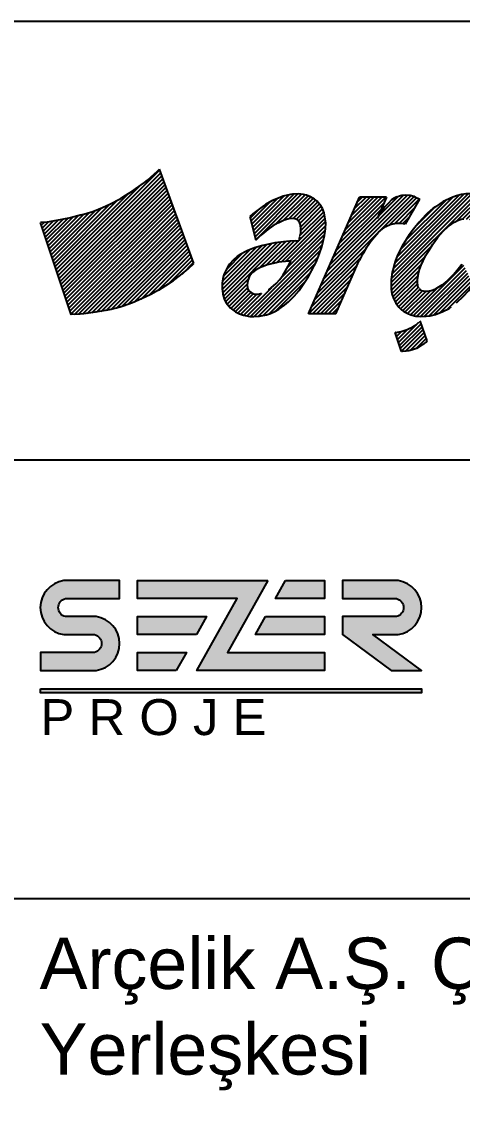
# Model space of a CAD drawing. Header units: millimetres. Extents: x 322668 to 332469, y 13187 to 20117.
# Drawn here: x 331622 to 331952, y 14648 to 15462 of the extents above; entities that cross this region are included whole.
import ezdxf

# ---------------------------------------------------------------- set-up
doc = ezdxf.new("R2010")
doc.units = ezdxf.units.MM
doc.header["$LTSCALE"] = 50
doc.header["$MEASUREMENT"] = 0
doc.linetypes.add('DUZ', pattern=[0])
doc.layers.get('0').update_dxf_attribs({"linetype": 'CONTINUOUS'})
for name, color, linetype in [('1', 7, 'CONTINUOUS'), ('ANTET', 6, 'DUZ'), ('SezerProje-Logo', 7, 'CONTINUOUS')]:
    doc.layers.add(name, color=color, linetype=linetype)
doc.layers.add('T_09-_DIM_1', color=7, linetype='CONTINUOUS', lineweight=25)
doc.styles.add('Arial 2.5', font='arial.ttf', dxfattribs={"height": 2.5})
doc.styles.get("Standard").update_dxf_attribs({"font": 'arial.ttf', "height": 30})

# ---------------------------------------------------------------- blocks, each defined once
blk = doc.blocks.new('*X8')
at = {"layer": '1', "color": 1, "linetype": 'Continuous'}
for p, q in [((1671.0204, 13716.8343), (1674.88, 13720.6939)), ((1671.0576, 13716.7229), (1674.9197, 13720.585)), ((1671.0947, 13716.6115), (1674.9593, 13720.4762)), ((1671.1318, 13716.5002), (1674.9989, 13720.3673)), ((1671.1689, 13716.3888), (1675.0386, 13720.2584)), ((1671.2061, 13716.2774), (1675.0782, 13720.1495)), ((1670.9462, 13717.0571), (1673.6628, 13719.7736)), ((1670.9833, 13716.9457), (1674.1302, 13720.0926)), ((1671.2432, 13716.166), (1675.1178, 13720.0407)), ((1671.2803, 13716.0546), (1675.1575, 13719.9318)), ((1671.3175, 13715.9433), (1675.1971, 13719.8229)), ((1670.8719, 13717.2798), (1673.0033, 13719.4112)), ((1670.9091, 13717.1684), (1673.3059, 13719.5653)), ((1671.3546, 13715.8319), (1675.2367, 13719.714)), ((1671.3917, 13715.7205), (1675.2764, 13719.6052)), ((1671.4288, 13715.6091), (1675.316, 13719.4963)), ((1671.466, 13715.4977), (1675.3556, 13719.3874)), ((1670.6492, 13717.9481), (1671.6137, 13718.9126)), ((1670.6863, 13717.8367), (1671.8153, 13718.9657)), ((1670.7234, 13717.7253), (1672.0215, 13719.0234)), ((1670.7606, 13717.614), (1672.2338, 13719.0872)), ((1670.7977, 13717.5026), (1672.4627, 13719.1676)), ((1670.8348, 13717.3912), (1672.72, 13719.2764)), ((1671.5031, 13715.3864), (1675.3953, 13719.2786)), ((1671.5402, 13715.275), (1675.4349, 13719.1697)), ((1671.6748, 13715.2611), (1675.4745, 13719.0608)), ((1671.8304, 13715.2681), (1675.5142, 13718.9519)), ((1670.4264, 13718.6164), (1670.5322, 13718.7222)), ((1670.4635, 13718.505), (1670.6987, 13718.7402)), ((1670.5007, 13718.3936), (1670.8728, 13718.7658)), ((1670.5378, 13718.2822), (1671.0518, 13718.7962)), ((1670.5749, 13718.1709), (1671.2335, 13718.8294)), ((1670.612, 13718.0595), (1671.4199, 13718.8673)), ((1671.991, 13715.2803), (1675.5538, 13718.8431)), ((1672.157, 13715.2977), (1675.5934, 13718.7342)), ((1672.3273, 13715.3196), (1675.6331, 13718.6253)), ((1672.5012, 13715.3449), (1675.6727, 13718.5164)), ((1672.678, 13715.3732), (1675.7123, 13718.4076)), ((1672.8597, 13715.4065), (1675.752, 13718.2987)), ((1673.0491, 13715.4473), (1675.7916, 13718.1898)), ((1673.248, 13715.4977), (1675.8312, 13718.0809)), ((1673.458, 13715.5592), (1675.8709, 13717.9721)), ((1673.6813, 13715.634), (1675.9105, 13717.8632)), ((1673.9215, 13715.7257), (1675.9501, 13717.7543)), ((1674.1839, 13715.8395), (1675.9898, 13717.6455)), ((1674.4745, 13715.9817), (1676.0294, 13717.5366)), ((1674.7999, 13716.1586), (1676.069, 13717.4277)), ((1675.1867, 13716.3968), (1676.1087, 13717.3188)), ((1675.7288, 13716.7904), (1676.1483, 13717.21))]:
    blk.add_line(p, q, dxfattribs=at)
blk = doc.blocks.new('*X9')
at = {"layer": '1', "color": 1, "linetype": 'Continuous'}
for p, q in [((1678.3917, 13718.4138), (1679.7366, 13719.7587)), ((1678.4227, 13718.2963), (1679.9109, 13719.7845)), ((1678.4537, 13718.1788), (1680.0653, 13719.7904)), ((1678.4847, 13718.0613), (1680.204, 13719.7806)), ((1679.2136, 13718.6417), (1680.3298, 13719.7579)), ((1679.5216, 13718.8012), (1680.4442, 13719.7238)), ((1678.2986, 13718.7662), (1679.0364, 13719.504)), ((1678.3296, 13718.6488), (1679.3115, 13719.6306)), ((1678.3606, 13718.5313), (1679.539, 13719.7096)), ((1679.7344, 13718.8655), (1680.548, 13719.6791)), ((1679.8929, 13718.8755), (1680.6433, 13719.6259)), ((1680.0084, 13718.8424), (1680.7305, 13719.5645)), ((1680.0895, 13718.7751), (1680.8076, 13719.4931)), ((1680.1376, 13718.6746), (1680.8788, 13719.4159)), ((1680.1574, 13718.5459), (1680.9386, 13719.3272)), ((1678.2676, 13718.8837), (1678.6198, 13719.2359)), ((1680.0967, 13718.0397), (1681.0638, 13719.0068)), ((1680.1395, 13718.231), (1681.0309, 13719.1224)), ((1680.1604, 13718.4004), (1680.9874, 13719.2275)), ((1679.4599, 13717.2544), (1681.0882, 13718.8827)), ((1679.6259, 13717.272), (1681.1054, 13718.7514)), ((1679.7781, 13717.2756), (1681.1101, 13718.6076)), ((1679.411, 13716.6115), (1681.0649, 13718.2654)), ((1679.6725, 13717.0215), (1681.0976, 13718.4466)), ((1677.2178, 13716.3488), (1678.7209, 13717.852)), ((1677.2265, 13716.209), (1678.9152, 13717.8978)), ((1677.2283, 13716.5079), (1678.51, 13717.7896)), ((1677.2405, 13716.0745), (1679.1024, 13717.9365)), ((1677.2637, 13715.9493), (1679.2796, 13717.9651)), ((1677.2673, 13716.6954), (1678.2819, 13717.71)), ((1677.3018, 13715.8388), (1679.4485, 13717.9855)), ((1678.1523, 13715.2043), (1681.024, 13718.076)), ((1678.2826, 13715.1861), (1680.9766, 13717.88)), ((1678.6321, 13717.0207), (1679.6144, 13718.0029)), ((1678.8897, 13717.1298), (1679.7792, 13718.0192)), ((1679.0948, 13717.1863), (1679.9371, 13718.0286)), ((1679.2823, 13717.2254), (1680.0901, 13718.0331)), ((1677.3669, 13716.9435), (1677.9972, 13717.5738)), ((1678.425, 13715.1799), (1680.9164, 13717.6714)), ((1678.5842, 13715.1906), (1680.8364, 13717.4429)), ((1678.7629, 13715.2209), (1680.7256, 13717.1836)), ((1678.9673, 13715.2768), (1680.5686, 13716.8781)), ((1677.3507, 13715.7392), (1678.2017, 13716.5903)), ((1679.2233, 13715.3842), (1680.3414, 13716.5024)), ((1677.4077, 13715.6477), (1678.1618, 13716.4018)), ((1677.4724, 13715.5639), (1678.1683, 13716.2598)), ((1677.5458, 13715.4888), (1678.2174, 13716.1604)), ((1677.6273, 13715.4218), (1678.2955, 13716.09)), ((1678.0305, 13715.231), (1679.0789, 13716.2794)), ((1677.7133, 13715.3593), (1678.3956, 13716.0416)), ((1677.8116, 13715.3091), (1678.5238, 13716.0213)), ((1677.9166, 13715.2656), (1678.7072, 13716.0562))]:
    blk.add_line(p, q, dxfattribs=at)
blk = doc.blocks.new('*X10')
at = {"layer": '1', "color": 1, "linetype": 'Continuous'}
for p, q in [((1680.9222, 13716.3406), (1684.3147, 13719.7332)), ((1681.0378, 13716.6047), (1684.1874, 13719.7543)), ((1681.1534, 13716.8688), (1684.0377, 13719.7532)), ((1680.8066, 13716.0765), (1684.4281, 13719.698)), ((1681.5002, 13717.6611), (1683.2985, 13719.4595)), ((1681.6158, 13717.9252), (1683.3648, 13719.6743)), ((1681.7314, 13718.1893), (1683.2163, 13719.6743)), ((1681.847, 13718.4534), (1683.0678, 13719.6743)), ((1681.9626, 13718.7176), (1682.9193, 13719.6743)), ((1682.0782, 13718.9817), (1682.7708, 13719.6743)), ((1682.1938, 13719.2458), (1682.6223, 13719.6743)), ((1682.3094, 13719.5099), (1682.4738, 13719.6743)), ((1683.0904, 13718.9543), (1683.8453, 13719.7092)), ((1683.5065, 13718.6279), (1684.5327, 13719.6541)), ((1683.7074, 13718.6803), (1684.628, 13719.6009)), ((1681.269, 13717.1329), (1683.0625, 13718.9265)), ((1681.3846, 13717.397), (1683.1805, 13719.193)), ((1683.8727, 13718.697), (1684.4593, 13719.2837)), ((1684.0055, 13718.6814), (1684.264, 13718.9399)), ((1680.691, 13715.8124), (1682.6108, 13717.7322)), ((1680.5754, 13715.5483), (1682.4295, 13717.4024)), ((1680.4605, 13715.2849), (1682.2953, 13717.1196)), ((1680.609, 13715.2849), (1682.1792, 13716.855)), ((1680.7575, 13715.2849), (1682.0631, 13716.5905)), ((1680.906, 13715.2849), (1681.947, 13716.3259)), ((1681.0545, 13715.2849), (1681.8309, 13716.0613)), ((1681.203, 13715.2849), (1681.7148, 13715.7967)), ((1681.3515, 13715.2849), (1681.5987, 13715.5321))]:
    blk.add_line(p, q, dxfattribs=at)
blk = doc.blocks.new('*X11')
at = {"layer": '1', "color": 1, "linetype": 'Continuous'}
for p, q in [((1683.8387, 13714.2079), (1684.5411, 13714.9103)), ((1683.8768, 13714.0975), (1684.6883, 13714.909)), ((1683.7245, 13714.5392), (1683.7775, 13714.5923)), ((1683.7626, 13714.4288), (1683.9627, 13714.6289)), ((1683.8007, 13714.3184), (1684.18, 13714.6977)), ((1683.9149, 13713.9871), (1684.7279, 13714.8001)), ((1683.953, 13713.8767), (1684.7674, 13714.6911)), ((1684.1028, 13713.878), (1684.807, 13714.5821)), ((1684.2813, 13713.9079), (1684.8465, 13714.4732)), ((1684.5043, 13713.9824), (1684.886, 13714.3642))]:
    blk.add_line(p, q, dxfattribs=at)
blk = doc.blocks.new('*X12')
at = {"layer": '1', "color": 1, "linetype": 'Continuous'}
for p, q in [((1683.5618, 13716.4556), (1686.8519, 13719.7457)), ((1683.5725, 13716.6148), (1686.7301, 13719.7724)), ((1683.5965, 13716.7873), (1686.5981, 13719.7889)), ((1683.6338, 13716.9731), (1686.4538, 13719.7932)), ((1683.6886, 13717.1764), (1686.2941, 13719.7819)), ((1683.7738, 13717.4101), (1686.1128, 13719.7491)), ((1683.9072, 13717.6921), (1685.8979, 13719.6827)), ((1684.1067, 13718.04), (1685.6272, 13719.5605)), ((1686.0356, 13718.7809), (1686.9641, 13719.7094)), ((1686.2516, 13718.8484), (1687.067, 13719.6638)), ((1686.3991, 13718.8474), (1687.1611, 13719.6094)), ((1686.5184, 13718.8182), (1687.2488, 13719.5486)), ((1686.6028, 13718.7541), (1687.3227, 13719.474)), ((1686.6565, 13718.6592), (1687.3903, 13719.3931)), ((1684.4346, 13718.5165), (1685.2303, 13719.3122)), ((1686.6237, 13718.1809), (1687.5353, 13719.0926)), ((1686.6676, 13718.3734), (1687.4965, 13719.2023)), ((1686.6737, 13718.5279), (1687.4475, 13719.3017)), ((1686.7277, 13718.1364), (1687.5616, 13718.9704)), ((1686.9014, 13718.1616), (1687.5755, 13718.8357)), ((1687.075, 13718.1868), (1687.5797, 13718.6914)), ((1687.2487, 13718.2119), (1687.5716, 13718.5348)), ((1687.4224, 13718.2371), (1687.5413, 13718.3561)), ((1683.5625, 13716.3078), (1685.1026, 13717.8479)), ((1683.5727, 13716.1695), (1684.8406, 13717.4374)), ((1683.5925, 13716.0408), (1684.7143, 13717.1626)), ((1683.6241, 13715.9239), (1684.623, 13716.9228)), ((1684.4023, 13715.217), (1686.2949, 13717.1096)), ((1684.5292, 13715.1954), (1686.3428, 13717.009)), ((1684.6673, 13715.185), (1686.3907, 13716.9084)), ((1683.6681, 13715.8193), (1684.5738, 13716.7251)), ((1683.7197, 13715.7225), (1684.5509, 13716.5536)), ((1684.8211, 13715.1903), (1686.4386, 13716.8078)), ((1684.9791, 13715.1998), (1686.4866, 13716.7073)), ((1685.168, 13715.2402), (1686.5345, 13716.6067)), ((1685.398, 13715.3217), (1686.5824, 13716.5061)), ((1683.7767, 13715.6309), (1684.5515, 13716.4058)), ((1683.8396, 13715.5454), (1684.5852, 13716.291)), ((1683.9119, 13715.4692), (1684.643, 13716.2002)), ((1683.9936, 13715.4023), (1684.7354, 13716.1441)), ((1684.0832, 13715.3434), (1684.8616, 13716.1218)), ((1684.1804, 13715.2921), (1685.0259, 13716.1376)), ((1684.2863, 13715.2495), (1685.2771, 13716.2404)), ((1685.6813, 13715.4564), (1686.6303, 13716.4055))]:
    blk.add_line(p, q, dxfattribs=at)
blk = doc.blocks.new('A$C7B18147B')
at = {"layer": '1', "color": 1, "linetype": 'Continuous'}
for p, q in [((5.764, 3.318, 30), (4.477, 6.855, 30)), ((10.065, 1.423, 30), (11.987, 5.812, 30)), ((12.999, 5.812, 30), (11.987, 5.812, 30)), ((12.999, 5.812, 30), (12.64, 5.002, 30)), ((13.705, 4.788, 30), (14.242, 5.733, 30)), ((7.858, 5.077, 30), (8.094, 4.185, 30)), ((1.151, 1.396, 30), (0, 4.849, 30)), ((9.593, 4.169, 30), (9.7, 4.171, 30)), ((11.096, 1.423, 30), (11.972, 3.421, 30)), ((11.096, 1.423, 30), (10.065, 1.423, 30)), ((14.527, 0.404, 30), (14.255, 1.153, 30)), ((13.334, 0.722, 30), (13.316, 0.718, 30)), ((13.563, 0, 30), (13.316, 0.718, 30))]:
    blk.add_line(p, q, dxfattribs=at)
for points in [[(1.544, 5.137), (1.544, 5.137), (1.969, 5.269), (1.969, 5.269), (2.33, 5.416), (2.604, 5.547), (2.604, 5.547), (3.017, 5.761), (3.15, 5.838), (3.15, 5.838), (3.469, 6.045), (3.573, 6.116), (3.573, 6.116), (3.915, 6.363), (4.025, 6.45), (4.025, 6.45), (4.395, 6.781), (4.395, 6.781), (4.477, 6.855)], [(9.023, 5.812), (9.023, 5.812), (8.692, 5.668), (8.692, 5.668), (8.452, 5.532), (8.375, 5.481), (8.375, 5.481), (8.123, 5.295), (8.123, 5.295), (7.976, 5.177), (7.976, 5.177), (7.858, 5.077)], [(10.297, 5.734), (10.297, 5.734), (10.136, 5.825), (10.136, 5.825), (9.997, 5.879), (9.884, 5.906), (9.884, 5.906), (9.679, 5.928), (9.466, 5.917), (9.396, 5.906), (9.396, 5.906), (9.115, 5.839), (9.023, 5.812)], [(10.653, 5.216), (10.653, 5.216), (10.588, 5.376), (10.588, 5.376), (10.531, 5.486), (10.509, 5.521), (10.509, 5.521), (10.421, 5.623), (10.388, 5.654), (10.388, 5.654), (10.297, 5.734)], [(13.386, 5.825), (13.386, 5.825), (13.279, 5.773), (13.279, 5.773), (13.187, 5.707), (13.187, 5.707), (13.069, 5.586), (13.069, 5.586), (12.935, 5.442), (12.935, 5.442), (12.817, 5.282), (12.817, 5.282), (12.735, 5.164), (12.735, 5.164), (12.683, 5.069), (12.683, 5.069), (12.683, 5.069), (12.683, 5.069), (12.683, 5.069), (12.683, 5.069), (12.683, 5.069), (12.683, 5.069), (12.683, 5.069), (12.683, 5.069), (12.683, 5.069), (12.683, 5.069), (12.683, 5.069), (12.683, 5.069), (12.683, 5.069), (12.683, 5.069), (12.683, 5.069), (12.683, 5.069), (12.683, 5.069), (12.683, 5.069), (12.683, 5.069), (12.683, 5.069), (12.683, 5.069), (12.683, 5.069), (12.683, 5.069), (12.683, 5.069), (12.683, 5.069), (12.683, 5.069), (12.683, 5.069), (12.683, 5.069), (12.683, 5.069), (12.683, 5.069), (12.683, 5.069), (12.683, 5.069), (12.683, 5.069), (12.683, 5.069), (12.683, 5.069), (12.683, 5.069), (12.683, 5.069), (12.683, 5.069), (12.683, 5.069), (12.683, 5.069), (12.683, 5.069), (12.683, 5.069), (12.683, 5.069), (12.683, 5.069), (12.683, 5.069), (12.683, 5.069), (12.683, 5.069), (12.683, 5.069), (12.683, 5.069), (12.683, 5.069), (12.683, 5.069), (12.683, 5.069), (12.683, 5.069), (12.683, 5.069), (12.683, 5.069), (12.683, 5.069), (12.683, 5.069), (12.683, 5.069), (12.683, 5.069), (12.683, 5.069), (12.683, 5.069), (12.683, 5.069), (12.683, 5.069), (12.683, 5.069), (12.683, 5.069), (12.683, 5.069), (12.683, 5.069), (12.683, 5.069), (12.683, 5.069), (12.683, 5.069), (12.683, 5.069), (12.683, 5.069), (12.683, 5.069), (12.683, 5.069), (12.683, 5.069), (12.683, 5.069), (12.683, 5.069), (12.683, 5.069), (12.683, 5.069), (12.683, 5.069), (12.683, 5.069), (12.683, 5.069), (12.683, 5.069), (12.683, 5.069), (12.683, 5.069), (12.683, 5.069), (12.683, 5.069), (12.683, 5.069), (12.683, 5.069), (12.683, 5.069), (12.683, 5.069), (12.683, 5.069), (12.683, 5.069), (12.683, 5.069), (12.683, 5.069), (12.683, 5.069), (12.683, 5.069), (12.683, 5.069), (12.683, 5.069)], [(13.386, 5.825), (13.386, 5.825), (13.525, 5.869), (13.573, 5.88), (13.573, 5.88), (13.701, 5.895), (13.834, 5.887), (13.877, 5.88), (13.877, 5.88), (14.016, 5.842), (14.061, 5.825), (14.061, 5.825), (14.221, 5.746), (14.221, 5.746), (14.242, 5.733)], [(16.846, 5.694), (16.846, 5.694), (16.702, 5.786), (16.702, 5.786), (16.561, 5.85), (16.408, 5.896), (16.355, 5.906), (16.355, 5.906), (16.184, 5.928), (15.974, 5.927), (15.812, 5.906), (15.812, 5.906), (15.624, 5.861), (15.481, 5.812), (15.481, 5.812), (15.21, 5.687), (15.122, 5.641)], [(15.122, 5.641), (15.122, 5.641), (14.831, 5.447), (14.738, 5.376), (14.738, 5.376), (14.537, 5.199), (14.473, 5.137), (14.473, 5.137), (14.221, 4.872), (14.221, 4.872), (14.005, 4.609), (13.851, 4.394), (13.851, 4.394), (13.586, 3.969)], [(1.544, 5.137), (1.544, 5.137), (1.134, 5.03), (1.134, 5.03), (0.604, 4.925), (0.604, 4.925), (0.257, 4.872), (0.257, 4.872), (0, 4.849)], [(8.931, 4.846), (8.931, 4.846), (9.157, 4.951), (9.157, 4.951), (9.294, 4.993), (9.341, 5.003), (9.341, 5.003), (9.461, 5.015), (9.553, 5.003), (9.553, 5.003), (9.619, 4.977), (9.619, 4.977), (9.678, 4.931), (9.714, 4.885), (9.714, 4.885), (9.747, 4.796), (9.753, 4.764), (9.753, 4.764), (9.766, 4.594), (9.766, 4.594), (9.76, 4.454), (9.753, 4.407), (9.753, 4.407), (9.753, 4.406), (9.752, 4.404), (9.752, 4.403), (9.752, 4.403), (9.752, 4.402), (9.752, 4.401), (9.752, 4.4), (9.751, 4.4), (9.751, 4.399), (9.751, 4.398), (9.751, 4.398), (9.751, 4.397), (9.751, 4.397), (9.751, 4.396), (9.751, 4.396), (9.751, 4.395), (9.75, 4.395), (9.75, 4.394), (9.75, 4.393), (9.75, 4.393), (9.75, 4.392), (9.75, 4.392), (9.75, 4.391), (9.75, 4.391), (9.75, 4.39), (9.749, 4.39), (9.749, 4.39), (9.749, 4.389), (9.749, 4.389), (9.749, 4.388), (9.749, 4.388), (9.749, 4.388), (9.749, 4.387), (9.749, 4.387), (9.749, 4.387), (9.749, 4.386), (9.749, 4.386), (9.749, 4.385), (9.748, 4.385), (9.748, 4.385), (9.748, 4.384), (9.748, 4.384), (9.748, 4.384), (9.748, 4.383), (9.748, 4.383), (9.748, 4.383), (9.748, 4.382), (9.748, 4.382), (9.748, 4.381), (9.748, 4.381), (9.748, 4.381), (9.747, 4.38), (9.747, 4.38), (9.747, 4.38), (9.747, 4.379), (9.747, 4.379), (9.747, 4.379), (9.747, 4.378), (9.747, 4.378), (9.747, 4.378), (9.747, 4.377), (9.747, 4.377), (9.747, 4.377), (9.747, 4.376), (9.746, 4.376), (9.746, 4.376), (9.746, 4.375), (9.746, 4.375), (9.746, 4.375), (9.746, 4.374), (9.746, 4.374), (9.746, 4.374), (9.746, 4.374), (9.746, 4.373), (9.746, 4.373), (9.746, 4.373), (9.746, 4.372), (9.746, 4.372), (9.745, 4.372), (9.745, 4.371), (9.745, 4.371), (9.745, 4.371), (9.745, 4.37), (9.745, 4.37), (9.745, 4.37), (9.745, 4.37), (9.745, 4.369), (9.745, 4.369), (9.745, 4.369), (9.745, 4.368), (9.745, 4.368), (9.745, 4.368), (9.744, 4.368), (9.744, 4.367), (9.744, 4.367), (9.744, 4.367), (9.744, 4.366), (9.744, 4.366), (9.744, 4.366)], [(10.693, 4.512), (10.693, 4.512), (10.709, 4.633), (10.709, 4.633), (10.714, 4.842), (10.709, 4.911), (10.709, 4.911), (10.653, 5.216)], [(15.308, 4.699), (15.308, 4.699), (15.429, 4.791), (15.429, 4.791), (15.547, 4.872), (15.547, 4.872), (15.655, 4.925), (15.655, 4.925), (15.799, 4.977), (15.799, 4.977), (15.904, 4.99)], [(8.931, 4.846), (8.931, 4.846), (8.732, 4.725), (8.732, 4.725), (8.545, 4.594), (8.545, 4.594), (8.32, 4.407), (8.32, 4.407), (8.175, 4.274), (8.175, 4.274), (8.094, 4.185)], [(10.071, 2.83), (10.071, 2.83), (10.284, 3.225), (10.349, 3.36), (10.349, 3.36), (10.48, 3.684), (10.562, 3.943), (10.562, 3.943), (10.663, 4.369), (10.693, 4.512)], [(12.244, 3.917), (12.244, 3.917), (12.326, 4.035), (12.326, 4.035), (12.404, 4.155), (12.404, 4.155), (12.538, 4.316), (12.538, 4.316), (12.696, 4.486), (12.696, 4.486), (12.846, 4.615), (12.974, 4.699), (12.974, 4.699), (13.132, 4.773), (13.187, 4.791), (13.187, 4.791), (13.308, 4.817), (13.308, 4.817), (13.413, 4.833), (13.413, 4.833), (13.518, 4.833), (13.518, 4.833), (13.629, 4.815), (13.665, 4.804), (13.665, 4.804), (13.665, 4.804), (13.665, 4.804), (13.665, 4.804), (13.665, 4.804), (13.665, 4.804), (13.665, 4.804), (13.665, 4.804), (13.665, 4.804), (13.665, 4.804), (13.665, 4.804), (13.665, 4.804), (13.665, 4.804), (13.665, 4.804), (13.665, 4.804), (13.665, 4.804), (13.665, 4.804), (13.665, 4.804), (13.665, 4.804), (13.665, 4.804), (13.665, 4.804), (13.665, 4.804), (13.665, 4.804), (13.665, 4.804), (13.665, 4.804), (13.665, 4.804), (13.665, 4.804), (13.665, 4.804), (13.665, 4.804), (13.665, 4.804), (13.665, 4.804), (13.665, 4.804), (13.665, 4.804), (13.665, 4.804), (13.665, 4.804), (13.665, 4.804), (13.665, 4.804), (13.665, 4.804), (13.665, 4.804), (13.665, 4.804), (13.665, 4.804), (13.665, 4.804), (13.665, 4.804), (13.665, 4.804), (13.665, 4.804), (13.665, 4.804), (13.665, 4.804), (13.665, 4.804), (13.665, 4.804), (13.665, 4.804), (13.665, 4.804), (13.665, 4.804), (13.665, 4.804), (13.665, 4.804), (13.665, 4.804), (13.665, 4.804), (13.665, 4.804), (13.665, 4.804), (13.665, 4.804), (13.665, 4.804), (13.665, 4.804), (13.665, 4.804), (13.665, 4.804), (13.665, 4.804), (13.665, 4.804), (13.665, 4.804), (13.665, 4.804), (13.665, 4.804), (13.665, 4.804), (13.665, 4.804), (13.665, 4.804), (13.665, 4.804), (13.665, 4.804), (13.665, 4.804), (13.665, 4.804), (13.665, 4.804), (13.665, 4.804), (13.665, 4.804), (13.665, 4.804), (13.665, 4.804), (13.665, 4.804), (13.665, 4.804), (13.665, 4.804), (13.665, 4.804), (13.665, 4.804), (13.665, 4.804), (13.665, 4.804), (13.665, 4.804), (13.665, 4.804), (13.665, 4.804), (13.665, 4.804), (13.665, 4.804), (13.665, 4.804), (13.665, 4.804), (13.665, 4.804), (13.665, 4.804), (13.665, 4.804), (13.665, 4.804), (13.665, 4.804), (13.665, 4.804)], [(14.591, 3.812), (14.591, 3.812), (14.738, 4.035), (14.738, 4.035), (14.804, 4.142), (14.804, 4.142), (14.925, 4.3), (14.925, 4.3), (15.122, 4.526), (15.122, 4.526), (15.308, 4.699)], [(9.593, 4.169), (9.593, 4.169), (9.367, 4.155), (9.367, 4.155), (9.236, 4.142), (9.236, 4.142), (8.797, 4.09), (8.797, 4.09), (8.346, 3.995)], [(9.726, 4.3), (9.726, 4.3), (9.718, 4.237), (9.718, 4.237), (9.7, 4.171)], [(8.346, 3.995), (8.346, 3.995), (8.041, 3.903), (8.041, 3.903), (7.791, 3.807), (7.711, 3.77), (7.711, 3.77), (7.528, 3.666), (7.393, 3.573), (7.393, 3.573), (7.239, 3.444), (7.102, 3.294), (7.062, 3.239), (7.062, 3.239), (6.957, 3.05), (6.889, 2.895)], [(12.244, 3.917), (12.244, 3.917), (12.205, 3.851), (12.205, 3.851), (12.126, 3.704), (12.126, 3.704), (12.061, 3.586), (12.061, 3.586), (12.008, 3.491), (12.008, 3.491), (11.972, 3.421)], [(13.586, 3.969), (13.586, 3.969), (13.413, 3.625), (13.413, 3.625), (13.318, 3.388), (13.292, 3.307), (13.292, 3.307), (13.229, 3.068), (13.213, 2.987), (13.213, 2.987), (13.174, 2.709), (13.174, 2.709), (13.166, 2.508), (13.174, 2.352), (13.174, 2.352), (13.2, 2.17), (13.239, 2.034), (13.239, 2.034), (13.317, 1.874), (13.347, 1.822)], [(14.234, 3.082), (14.234, 3.082), (14.3, 3.252), (14.3, 3.252), (14.368, 3.412), (14.368, 3.412), (14.473, 3.625), (14.473, 3.625), (14.591, 3.812)], [(4.434, 2.312), (4.434, 2.312), (4.715, 2.486), (4.715, 2.486), (4.993, 2.67), (4.993, 2.67), (5.259, 2.869), (5.259, 2.869), (5.55, 3.108), (5.55, 3.108), (5.764, 3.318)], [(8.298, 3.189), (8.298, 3.189), (8.511, 3.273), (8.585, 3.294), (8.585, 3.294), (8.854, 3.357), (8.944, 3.373), (8.944, 3.373), (9.202, 3.407), (9.288, 3.412), (9.288, 3.412), (9.407, 3.413)], [(8.572, 2.326), (8.572, 2.326), (8.85, 2.565), (8.85, 2.565), (8.99, 2.717), (9.118, 2.888), (9.157, 2.948), (9.157, 2.948), (9.307, 3.216), (9.354, 3.307), (9.354, 3.307), (9.407, 3.413)], [(15.295, 2.683), (15.295, 2.683), (15.389, 2.777), (15.389, 2.777), (15.508, 2.895), (15.508, 2.895), (15.586, 2.987), (15.586, 2.987), (15.733, 3.174), (15.733, 3.174), (15.825, 3.294), (15.825, 3.294), (15.825, 3.294), (15.825, 3.294), (15.825, 3.294), (15.825, 3.294), (15.825, 3.294), (15.825, 3.294), (15.825, 3.294), (15.825, 3.294), (15.825, 3.294), (15.825, 3.294), (15.825, 3.294), (15.825, 3.294), (15.825, 3.294), (15.825, 3.294), (15.825, 3.294), (15.825, 3.294), (15.825, 3.294), (15.825, 3.294), (15.825, 3.294), (15.825, 3.294), (15.825, 3.294), (15.825, 3.294), (15.825, 3.294), (15.825, 3.294), (15.825, 3.294), (15.825, 3.294), (15.825, 3.294), (15.825, 3.294), (15.825, 3.294), (15.825, 3.294), (15.825, 3.294), (15.825, 3.294), (15.825, 3.294), (15.825, 3.294), (15.825, 3.294), (15.825, 3.294), (15.825, 3.294), (15.825, 3.294), (15.825, 3.294), (15.825, 3.294), (15.825, 3.294), (15.825, 3.294), (15.825, 3.294), (15.825, 3.294), (15.825, 3.294), (15.825, 3.294), (15.825, 3.294), (15.825, 3.294), (15.825, 3.294), (15.825, 3.294), (15.825, 3.294), (15.825, 3.294), (15.825, 3.294), (15.825, 3.294), (15.825, 3.294), (15.825, 3.294), (15.825, 3.294), (15.825, 3.294), (15.825, 3.294), (15.825, 3.294), (15.825, 3.294), (15.825, 3.294), (15.825, 3.294), (15.825, 3.294), (15.825, 3.294), (15.825, 3.294), (15.825, 3.294), (15.825, 3.294), (15.825, 3.294), (15.825, 3.294), (15.825, 3.294), (15.825, 3.294), (15.825, 3.294), (15.825, 3.294), (15.825, 3.294), (15.825, 3.294), (15.825, 3.294), (15.825, 3.294), (15.825, 3.294), (15.825, 3.294), (15.825, 3.294), (15.825, 3.294), (15.825, 3.294), (15.825, 3.294), (15.825, 3.294), (15.825, 3.294), (15.825, 3.294), (15.825, 3.294), (15.825, 3.294), (15.825, 3.294), (15.825, 3.294), (15.825, 3.294), (15.825, 3.294), (15.825, 3.294), (15.825, 3.294), (15.825, 3.294), (15.825, 3.294), (15.825, 3.294), (15.825, 3.294)], [(6.889, 2.895), (6.889, 2.895), (6.849, 2.735), (6.849, 2.735), (6.826, 2.578), (6.823, 2.525), (6.823, 2.525), (6.831, 2.356), (6.836, 2.299), (6.836, 2.299), (6.853, 2.159), (6.863, 2.113), (6.863, 2.113), (6.918, 1.952), (6.981, 1.835), (6.981, 1.835), (7.087, 1.691), (7.128, 1.648), (7.128, 1.648), (7.275, 1.528), (7.327, 1.491)], [(8.298, 3.189), (8.298, 3.189), (8.081, 3.069), (8.081, 3.069), (7.963, 2.974), (7.963, 2.974), (7.869, 2.859), (7.844, 2.817), (7.844, 2.817), (7.798, 2.701), (7.776, 2.604), (7.776, 2.604), (7.764, 2.494), (7.77, 2.412), (7.789, 2.352), (7.789, 2.352), (7.831, 2.288), (7.914, 2.219), (8.018, 2.174), (8.054, 2.165), (8.054, 2.165), (8.163, 2.16), (8.271, 2.181), (8.306, 2.192), (8.306, 2.192), (8.306, 2.192), (8.306, 2.192), (8.306, 2.192), (8.306, 2.192), (8.306, 2.192), (8.306, 2.192), (8.306, 2.192), (8.306, 2.192), (8.306, 2.192), (8.306, 2.192), (8.306, 2.192), (8.306, 2.192), (8.306, 2.192), (8.306, 2.192), (8.306, 2.192), (8.306, 2.192), (8.306, 2.192), (8.306, 2.192), (8.306, 2.192), (8.306, 2.192), (8.306, 2.192), (8.306, 2.192), (8.306, 2.192), (8.306, 2.192), (8.306, 2.192), (8.306, 2.192), (8.306, 2.192), (8.306, 2.192), (8.306, 2.192), (8.306, 2.192), (8.306, 2.192), (8.306, 2.192), (8.306, 2.192), (8.306, 2.192), (8.306, 2.192), (8.306, 2.192), (8.306, 2.192), (8.306, 2.192), (8.306, 2.192), (8.306, 2.192), (8.306, 2.192), (8.306, 2.192), (8.306, 2.192), (8.306, 2.192), (8.306, 2.192), (8.306, 2.192), (8.306, 2.192), (8.306, 2.192), (8.306, 2.192), (8.306, 2.192), (8.306, 2.192), (8.306, 2.192), (8.306, 2.192), (8.306, 2.192), (8.306, 2.192), (8.306, 2.192), (8.306, 2.192), (8.306, 2.192), (8.306, 2.192), (8.306, 2.192), (8.306, 2.192), (8.306, 2.192), (8.306, 2.192), (8.306, 2.192), (8.306, 2.192), (8.306, 2.192), (8.306, 2.192), (8.306, 2.192), (8.306, 2.192), (8.306, 2.192), (8.306, 2.192), (8.306, 2.192), (8.306, 2.192), (8.306, 2.192), (8.306, 2.192), (8.306, 2.192), (8.306, 2.192), (8.306, 2.192), (8.306, 2.192), (8.306, 2.192), (8.306, 2.192), (8.306, 2.192), (8.306, 2.192), (8.306, 2.192), (8.306, 2.192), (8.306, 2.192), (8.306, 2.192), (8.306, 2.192), (8.306, 2.192), (8.306, 2.192), (8.306, 2.192), (8.306, 2.192), (8.306, 2.192), (8.306, 2.192), (8.306, 2.192), (8.306, 2.192), (8.306, 2.192), (8.306, 2.192), (8.306, 2.192)], [(14.208, 2.391), (14.208, 2.391), (14.177, 2.462), (14.169, 2.486), (14.169, 2.486), (14.153, 2.595), (14.155, 2.683), (14.155, 2.683), (14.169, 2.803), (14.169, 2.803), (14.195, 2.935), (14.195, 2.935), (14.234, 3.082)], [(9.315, 1.874), (9.315, 1.874), (9.527, 2.087), (9.527, 2.087), (9.714, 2.299), (9.714, 2.299), (9.897, 2.565), (9.897, 2.565), (10.071, 2.83)], [(15.295, 2.683), (15.295, 2.683), (15.19, 2.591), (15.19, 2.591), (15.069, 2.499), (15.069, 2.499), (14.951, 2.418), (14.951, 2.418), (14.804, 2.339), (14.804, 2.339), (14.673, 2.286), (14.673, 2.286), (14.526, 2.26), (14.526, 2.26), (14.46, 2.26), (14.46, 2.26), (14.381, 2.273), (14.381, 2.273), (14.326, 2.286), (14.326, 2.286), (14.265, 2.322), (14.247, 2.339), (14.247, 2.339), (14.247, 2.339), (14.247, 2.339), (14.247, 2.34), (14.246, 2.34), (14.246, 2.34), (14.246, 2.34), (14.246, 2.34), (14.246, 2.34), (14.246, 2.341), (14.246, 2.341), (14.245, 2.341), (14.245, 2.341), (14.245, 2.341), (14.245, 2.341), (14.245, 2.341), (14.245, 2.341), (14.245, 2.342), (14.245, 2.342), (14.245, 2.342), (14.244, 2.342), (14.244, 2.342), (14.244, 2.342), (14.244, 2.342), (14.244, 2.342), (14.244, 2.342), (14.244, 2.343), (14.244, 2.343), (14.244, 2.343), (14.244, 2.343), (14.244, 2.343), (14.243, 2.343), (14.243, 2.343), (14.243, 2.343), (14.243, 2.343), (14.243, 2.343), (14.243, 2.344), (14.243, 2.344), (14.243, 2.344), (14.243, 2.344), (14.243, 2.344), (14.243, 2.344), (14.243, 2.344), (14.243, 2.344), (14.242, 2.344), (14.242, 2.344), (14.242, 2.344), (14.242, 2.344), (14.242, 2.345), (14.242, 2.345), (14.242, 2.345), (14.242, 2.345), (14.242, 2.345), (14.242, 2.345), (14.242, 2.345), (14.242, 2.345), (14.242, 2.345), (14.242, 2.345), (14.242, 2.345), (14.241, 2.345), (14.241, 2.345), (14.241, 2.346), (14.241, 2.346), (14.241, 2.346), (14.241, 2.346), (14.241, 2.346), (14.241, 2.346), (14.241, 2.346), (14.241, 2.346), (14.241, 2.346), (14.241, 2.346), (14.241, 2.346), (14.241, 2.346), (14.241, 2.346), (14.241, 2.347), (14.24, 2.347), (14.24, 2.347), (14.24, 2.347), (14.24, 2.347), (14.24, 2.347), (14.24, 2.347), (14.24, 2.347), (14.24, 2.347), (14.24, 2.347), (14.24, 2.347), (14.24, 2.347), (14.24, 2.347), (14.24, 2.347), (14.24, 2.348), (14.24, 2.348), (14.239, 2.348), (14.239, 2.348), (14.239, 2.348), (14.239, 2.348), (14.239, 2.348), (14.239, 2.348), (14.239, 2.348), (14.239, 2.348), (14.239, 2.348), (14.239, 2.348)], [(15.626, 1.835), (15.626, 1.835), (15.891, 2.087), (15.891, 2.087), (16.077, 2.286), (16.077, 2.286), (16.211, 2.444), (16.211, 2.444), (16.258, 2.497)], [(4.434, 2.312), (4.434, 2.312), (4.143, 2.152), (4.143, 2.152), (3.799, 1.982), (3.799, 1.982), (3.455, 1.835), (3.455, 1.835), (3.108, 1.711), (2.99, 1.675), (2.99, 1.675), (2.643, 1.582), (2.526, 1.556), (2.526, 1.556), (2.074, 1.478), (2.074, 1.478), (1.637, 1.422), (1.491, 1.409), (1.491, 1.409), (1.161, 1.396), (1.161, 1.396), (1.16, 1.396), (1.16, 1.396), (1.16, 1.396), (1.16, 1.396), (1.16, 1.396), (1.16, 1.396), (1.16, 1.396), (1.16, 1.396), (1.16, 1.396), (1.16, 1.396), (1.16, 1.396), (1.16, 1.396), (1.16, 1.396), (1.16, 1.396), (1.159, 1.396), (1.159, 1.396), (1.159, 1.396), (1.159, 1.396), (1.159, 1.396), (1.159, 1.396), (1.159, 1.396), (1.159, 1.396), (1.159, 1.396), (1.159, 1.396), (1.159, 1.396), (1.159, 1.396), (1.159, 1.396), (1.159, 1.396), (1.159, 1.396), (1.159, 1.396), (1.159, 1.396), (1.159, 1.396), (1.159, 1.396), (1.159, 1.396), (1.159, 1.396), (1.159, 1.396), (1.159, 1.396), (1.159, 1.396), (1.159, 1.396), (1.159, 1.396), (1.158, 1.396), (1.158, 1.396), (1.158, 1.396), (1.158, 1.396), (1.158, 1.396), (1.158, 1.396), (1.158, 1.396), (1.158, 1.396), (1.158, 1.396), (1.158, 1.396), (1.158, 1.396), (1.158, 1.396), (1.158, 1.396), (1.158, 1.396), (1.158, 1.396), (1.158, 1.396), (1.158, 1.396), (1.158, 1.396), (1.158, 1.396), (1.158, 1.396), (1.158, 1.396), (1.158, 1.396), (1.158, 1.396), (1.158, 1.396), (1.158, 1.396), (1.158, 1.396), (1.158, 1.396), (1.158, 1.396), (1.158, 1.396), (1.158, 1.396), (1.158, 1.396), (1.158, 1.396), (1.158, 1.396), (1.158, 1.396), (1.157, 1.396), (1.157, 1.396), (1.157, 1.396), (1.157, 1.396), (1.157, 1.396), (1.157, 1.396), (1.157, 1.396), (1.157, 1.396), (1.157, 1.396), (1.157, 1.396), (1.157, 1.396), (1.157, 1.396), (1.157, 1.396), (1.157, 1.396), (1.157, 1.396), (1.157, 1.396), (1.157, 1.396), (1.157, 1.396), (1.157, 1.396), (1.157, 1.396), (1.157, 1.396), (1.157, 1.396), (1.157, 1.396), (1.157, 1.396), (1.157, 1.396)], [(7.327, 1.491), (7.327, 1.491), (7.472, 1.423), (7.472, 1.423), (7.63, 1.37), (7.684, 1.357), (7.684, 1.357), (7.869, 1.326), (8.015, 1.318), (8.015, 1.318), (8.224, 1.333), (8.293, 1.344), (8.293, 1.344), (8.49, 1.389), (8.64, 1.438), (8.64, 1.438), (8.823, 1.519), (8.958, 1.596), (8.958, 1.596), (9.163, 1.746), (9.315, 1.874)], [(13.347, 1.822), (13.347, 1.822), (13.452, 1.675), (13.452, 1.675), (13.558, 1.572), (13.651, 1.504), (13.651, 1.504), (13.79, 1.428), (13.903, 1.383), (13.903, 1.383), (14.091, 1.339), (14.155, 1.331), (14.155, 1.331), (14.282, 1.322)], [(14.282, 1.322), (14.282, 1.322), (14.486, 1.331), (14.486, 1.331), (14.633, 1.344), (14.633, 1.344), (14.83, 1.396), (14.83, 1.396), (15.108, 1.504), (15.108, 1.504), (15.342, 1.627), (15.416, 1.675), (15.416, 1.675), (15.416, 1.675), (15.416, 1.675), (15.416, 1.675), (15.416, 1.675), (15.416, 1.675), (15.416, 1.675), (15.416, 1.675), (15.416, 1.675), (15.416, 1.675), (15.416, 1.675), (15.416, 1.675), (15.416, 1.675), (15.416, 1.675), (15.416, 1.675), (15.416, 1.675), (15.416, 1.675), (15.416, 1.675), (15.416, 1.675), (15.416, 1.675), (15.416, 1.675), (15.416, 1.675), (15.416, 1.675), (15.416, 1.675), (15.416, 1.675), (15.416, 1.675), (15.416, 1.675), (15.416, 1.675), (15.416, 1.675), (15.416, 1.675), (15.416, 1.675), (15.416, 1.675), (15.416, 1.675), (15.416, 1.675), (15.416, 1.675), (15.416, 1.675), (15.416, 1.675), (15.416, 1.675), (15.416, 1.675), (15.416, 1.675), (15.416, 1.675), (15.416, 1.675), (15.416, 1.675), (15.416, 1.675), (15.416, 1.675), (15.416, 1.675), (15.416, 1.675), (15.416, 1.675), (15.416, 1.675), (15.416, 1.675), (15.416, 1.675), (15.416, 1.675), (15.416, 1.675), (15.416, 1.675), (15.416, 1.675), (15.416, 1.675), (15.416, 1.675), (15.416, 1.675), (15.416, 1.675), (15.416, 1.675), (15.416, 1.675), (15.416, 1.675), (15.416, 1.675), (15.416, 1.675), (15.416, 1.675), (15.416, 1.675), (15.416, 1.675), (15.416, 1.675), (15.416, 1.675), (15.416, 1.675), (15.416, 1.675), (15.416, 1.675), (15.416, 1.675), (15.416, 1.675), (15.416, 1.675), (15.416, 1.675), (15.416, 1.675), (15.416, 1.675), (15.416, 1.675), (15.416, 1.675), (15.416, 1.675), (15.416, 1.675), (15.416, 1.675), (15.416, 1.675), (15.416, 1.675), (15.416, 1.675), (15.416, 1.675), (15.416, 1.675), (15.416, 1.675), (15.416, 1.675), (15.416, 1.675), (15.416, 1.675), (15.416, 1.675), (15.416, 1.675), (15.416, 1.675), (15.416, 1.675), (15.416, 1.675), (15.416, 1.675), (15.416, 1.675), (15.416, 1.675)], [(13.334, 0.722), (13.334, 0.722), (13.544, 0.761), (13.544, 0.761), (13.734, 0.816), (13.796, 0.84), (13.796, 0.84), (13.982, 0.934), (13.982, 0.934), (14.103, 1.013), (14.103, 1.013), (14.208, 1.105), (14.208, 1.105), (14.208, 1.105), (14.208, 1.105), (14.208, 1.105), (14.208, 1.105), (14.208, 1.105), (14.208, 1.105), (14.208, 1.105), (14.208, 1.105), (14.208, 1.105), (14.208, 1.105), (14.208, 1.105), (14.208, 1.105), (14.208, 1.105), (14.208, 1.105), (14.208, 1.105), (14.208, 1.105), (14.208, 1.105), (14.208, 1.105), (14.208, 1.105), (14.208, 1.105), (14.208, 1.105), (14.208, 1.105), (14.208, 1.105), (14.208, 1.105), (14.208, 1.105), (14.208, 1.105), (14.208, 1.105), (14.208, 1.105), (14.208, 1.105), (14.208, 1.105), (14.208, 1.105), (14.208, 1.105), (14.208, 1.105), (14.208, 1.105), (14.208, 1.105), (14.208, 1.105), (14.208, 1.105), (14.208, 1.105), (14.208, 1.105), (14.208, 1.105), (14.208, 1.105), (14.208, 1.105), (14.208, 1.105), (14.208, 1.105), (14.208, 1.105), (14.208, 1.105), (14.208, 1.105), (14.208, 1.105), (14.208, 1.105), (14.208, 1.105), (14.208, 1.105), (14.208, 1.105), (14.208, 1.105), (14.208, 1.105), (14.208, 1.105), (14.208, 1.105), (14.208, 1.105), (14.208, 1.105), (14.208, 1.105), (14.208, 1.105), (14.208, 1.105), (14.208, 1.105), (14.208, 1.105), (14.208, 1.105), (14.208, 1.105), (14.208, 1.105), (14.208, 1.105), (14.208, 1.105), (14.208, 1.105), (14.208, 1.105), (14.208, 1.105), (14.208, 1.105), (14.208, 1.105), (14.208, 1.105), (14.208, 1.105), (14.208, 1.105), (14.208, 1.105), (14.208, 1.105), (14.208, 1.105), (14.208, 1.105), (14.208, 1.105), (14.208, 1.105), (14.208, 1.105), (14.208, 1.105), (14.208, 1.105), (14.208, 1.105), (14.208, 1.105), (14.208, 1.105), (14.208, 1.105), (14.208, 1.105), (14.208, 1.105), (14.208, 1.105), (14.208, 1.105), (14.208, 1.105), (14.208, 1.105), (14.208, 1.105), (14.208, 1.105), (14.208, 1.105), (14.208, 1.105)], [(13.837, 0.034), (13.837, 0.034), (13.73, 0.018), (13.73, 0.018), (13.599, 0.005), (13.599, 0.005), (13.563, 0)], [(14.368, 0.27), (14.368, 0.27), (14.261, 0.204), (14.261, 0.204), (14.116, 0.123), (14.116, 0.123), (13.969, 0.071), (13.969, 0.071), (13.837, 0.034)], [(14.368, 0.27), (14.368, 0.27), (14.421, 0.309), (14.421, 0.309), (14.486, 0.362), (14.486, 0.362), (14.527, 0.404)]]:
    blk.add_lwpolyline(points, dxfattribs=at)
at = {"linetype": 'Continuous'}
for name in ['*X8', '*X9', '*X10', '*X12', '*X11']:
    blk.add_blockref(name, (-1670.395, -13713.862, 30), dxfattribs=at)
blk = doc.blocks.new('SezerProje')
at = {"layer": 'SezerProje-Logo'}
h = blk.add_hatch(color=256, dxfattribs=at)
h.paths.add_polyline_path([(19.5, 129.01, 0.86887), (19.5, 84.01), (26.83, 84.01), (45.17, 84.01, -0.784222), (45.17, 69.01), (0, 69.01), (0, 54.01), (46.5, 54.01, 0.86887), (46.5, 99.01), (26.83, 99.01), (20.83, 99.01, -0.784222), (20.83, 114.01), (66, 114.01), (66, 129.01)])
h.paths.add_polyline_path([(164.19, 114.01), (130.59, 54.01), (236.98, 54.01), (236.98, 69.01), (156.18, 69.01), (189.78, 129.01), (81, 129.01), (81, 114.01)])
h.paths.add_polyline_path([(297.09, 114.01, -0.784222), (297.09, 99.01), (251.98, 99.01), (251.98, 84.01), (292.69, 54.01), (317.98, 54.01), (277.26, 84.01), (298.43, 84.01, 0.86887), (298.43, 129.01), (251.98, 129.01), (251.98, 114.01)])
h = blk.add_hatch(color=72, dxfattribs=at)
h.paths.add_polyline_path([(81, 99.01), (81, 84.01), (130.2, 84.01), (138.6, 99.01)])
h.paths.add_polyline_path([(81, 69.01), (81, 54.01), (113.4, 54.01), (121.8, 69.01)])
h.paths.add_polyline_path([(236.98, 114.01), (236.98, 129.01), (204.58, 129.01), (196.18, 114.01)])
h.paths.add_polyline_path([(236.98, 84.01), (236.98, 99.01), (187.78, 99.01), (179.38, 84.01)])
blk.add_hatch(color=256, dxfattribs=at).paths.add_polyline_path([(0, 38.67), (0, 35.35), (317.98, 35.35), (317.98, 38.67)])
for points in [[(46.5, 99.01), (26.83, 99.01), (20.83, 99.01, -0.784222), (20.83, 114.01), (66, 114.01), (66, 129.01), (19.5, 129.01, 0.86887), (19.5, 84.01), (26.83, 84.01), (45.17, 84.01, -0.784222), (45.17, 69.01), (0, 69.01), (0, 54.01), (46.5, 54.01, 0.86887)], [(298.43, 129.01), (251.98, 129.01), (251.98, 114.01), (297.09, 114.01, -0.784222), (297.09, 99.01), (251.98, 99.01), (251.98, 84.01), (292.69, 54.01), (317.98, 54.01), (277.26, 84.01), (298.43, 84.01, 0.86887)]]:
    blk.add_lwpolyline(points, format="xyb", close=True, dxfattribs=at)
blk.add_lwpolyline([(189.78, 129.01), (156.18, 69.01), (236.98, 69.01), (236.98, 54.01), (130.59, 54.01), (164.19, 114.01), (81, 114.01), (81, 129.01), (189.78, 129.01)], dxfattribs=at)
at = {"layer": 'SezerProje-Logo', "color": 72}
for points in [[(204.58, 129.01), (236.98, 129.01), (236.98, 114.01), (196.18, 114.01)], [(130.2, 84.01), (81, 84.01), (81, 99.01), (138.6, 99.01)], [(187.78, 99.01), (236.98, 99.01), (236.98, 84.01), (179.38, 84.01)], [(113.4, 54.01), (81, 54.01), (81, 69.01), (121.8, 69.01)]]:
    blk.add_lwpolyline(points, close=True, dxfattribs=at)
at = {"layer": 'SezerProje-Logo'}
blk.add_lwpolyline([(0, 38.67), (317.98, 38.67), (317.98, 35.35), (0, 35.35)], close=True, dxfattribs=at)
at = {"layer": 'SezerProje-Logo', "insert": (0, 30.03), "char_height": 30, "width": 324.0559, "attachment_point": 1}
blk.add_mtext('{\\fBankGothic Md BT|b0|i0|c162|p34;\\W1.0578;P R O J E}', dxfattribs=at)

msp = doc.modelspace()

# ---------------------------------------------------------------- linework, layer by layer
at = {"layer": 'ANTET', "color": 171}
for p, q in [((332336.6, 15132.56), (331186.6, 15132.56)), ((332336.6, 14802.82), (331186.6, 14802.82))]:
    msp.add_line(p, q, dxfattribs=at)
msp.add_lwpolyline([(332336.6, 13319.03), (332336.6, 15462.29), (331186.6, 15462.29), (331186.6, 13319.03)], close=True, dxfattribs=at)

# ---------------------------------------------------------------- block references
for name, p, xscale, yscale, zscale in [('A$C7B18147B', (331635.55, 15214.22, -69), 20, 20, 20), ('SezerProje', (331635.55, 14925.96, 531), 0.9, 0.9, 0.9)]:
    msp.add_blockref(name, p, dxfattribs=dict(xscale=xscale, yscale=yscale, zscale=zscale))

# ---------------------------------------------------------------- texts
at = {"layer": 'T_09-_DIM_1', "color": 0, "lineweight": -3, "insert": (331634.96, 14773.77), "char_height": 38.6303, "attachment_point": 1, "style": 'Arial 2.5'}
msp.add_mtext_dynamic_manual_height_columns('Arçelik A.Ş. Çayırova Yerleşkesi ', width=522.5236, gutter_width=12.5, heights=[0], dxfattribs=at)

doc.saveas('drawing.dxf')
